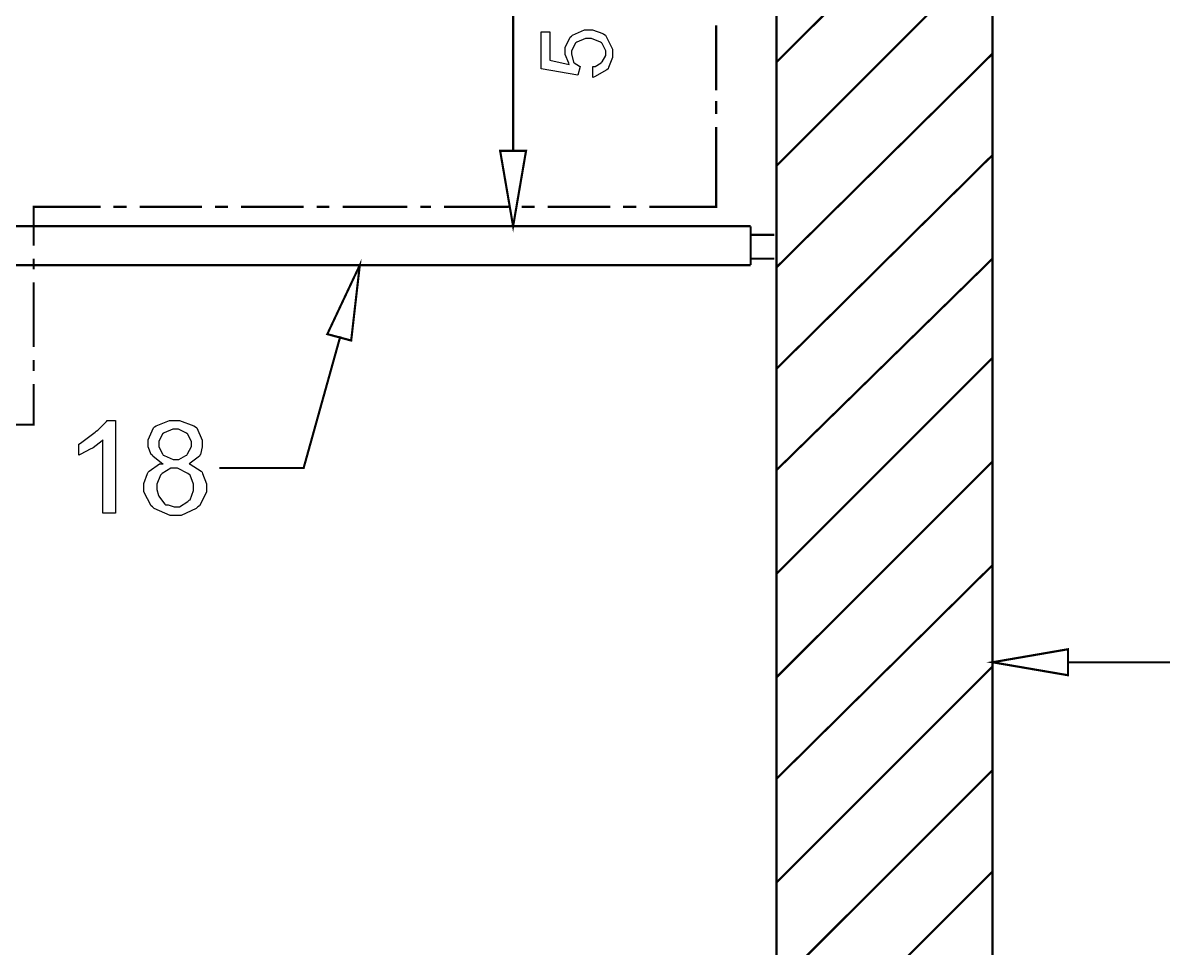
# Model space of a CAD drawing. Extents: x 0 to 210, y 0 to 297.
# Drawn here: x 138.51 to 160.91, y 209.2 to 227.38 of the extents above; entities that cross this region are included whole.
import ezdxf

# ---------------------------------------------------------------- set-up
doc = ezdxf.new("R2010")
doc.units = 0
doc.header["$MEASUREMENT"] = 0
for name, color, linetype in [('C00-00-00-BLACK', 7, 'Continuous'), ('C00-7E-FF', 150, 'Continuous'), ('CFF-7E-00', 30, 'Continuous')]:
    doc.layers.add(name, color=color, linetype=linetype)

msp = doc.modelspace()

# ---------------------------------------------------------------- linework, layer by layer
at = {"layer": 'C00-00-00-BLACK', "const_width": 0.0423}
for points in [[(157.557, 197.017), (157.557, 264.626)], [(153.315, 201.213), (153.315, 260.387)], [(153.315, 226.602), (157.557, 230.841)], [(153.315, 224.568), (157.557, 228.807)], [(152.13, 226.052), (152.13, 227.325)], [(153.315, 222.575), (157.557, 226.771)], [(152.13, 225.586), (152.13, 225.84)], [(150.815, 223.763), (152.13, 223.763), (152.13, 225.333)], [(153.315, 220.582), (157.557, 224.78)], [(138.726, 223.001), (138.726, 223.763), (140.042, 223.763)], [(140.295, 223.763), (140.552, 223.763)], [(140.807, 223.763), (142.036, 223.763)], [(142.291, 223.763), (142.544, 223.763)], [(142.798, 223.763), (144.029, 223.763)], [(144.282, 223.763), (144.537, 223.763)], [(144.793, 223.763), (146.064, 223.763)], [(146.32, 223.763), (146.531, 223.763)], [(146.786, 223.763), (148.058, 223.763)], [(148.313, 223.763), (148.566, 223.763)], [(148.82, 223.763), (150.05, 223.763)], [(150.304, 223.763), (150.562, 223.763)], [(124.86, 223.383), (152.808, 223.383)], [(152.808, 223.383), (152.808, 222.618)], [(152.808, 223.213), (153.274, 223.213)], [(152.808, 222.618), (124.86, 222.618)], [(138.726, 222.533), (138.726, 222.745)], [(152.808, 222.745), (153.274, 222.745)], [(153.315, 218.591), (157.557, 222.745)], [(138.726, 221.01), (138.726, 222.279)], [(153.315, 216.556), (157.557, 220.795)], [(138.726, 220.541), (138.726, 220.752)], [(137.583, 219.483), (138.726, 219.483), (138.726, 220.286)], [(153.315, 214.522), (157.557, 218.761)], [(153.315, 212.529), (157.557, 216.726)], [(153.315, 210.494), (157.557, 214.733)], [(157.557, 212.955), (157.557, 209.732)], [(153.315, 208.46), (157.557, 212.699)], [(153.315, 206.467), (157.557, 210.706)]]:
    msp.add_lwpolyline(points, dxfattribs=at)
at = {"layer": 'C00-7E-FF', "const_width": 0.0423}
for points in [[(148.143, 232.283), (148.143, 224.864)], [(146.997, 223.383), (148.609, 223.383)], [(144.75, 221.221), (144.029, 218.633), (142.375, 218.633)], [(157.557, 212.487), (157.557, 215.328)], [(159.041, 214.818), (168.119, 214.818)]]:
    msp.add_lwpolyline(points, dxfattribs=at)
for points in [[(147.888, 224.864), (148.397, 224.864), (148.143, 223.383), (147.888, 224.864)], [(144.494, 221.263), (145.132, 222.618), (144.963, 221.137), (144.494, 221.263)], [(159.041, 215.074), (159.041, 214.563), (157.557, 214.818), (159.041, 215.074)]]:
    msp.add_lwpolyline(points, close=True, dxfattribs=at)
at = {"layer": 'C00-7E-FF'}
for points in [[(147.888, 224.864), (148.397, 224.864), (148.143, 223.383), (147.888, 224.864)], [(144.494, 221.263), (145.132, 222.618), (144.963, 221.137), (144.494, 221.263)], [(159.041, 215.074), (159.041, 214.563), (157.557, 214.818), (159.041, 215.074)]]:
    msp.add_lwpolyline(points, close=True, dxfattribs=at)
at = {"layer": 'CFF-7E-00'}
for points in [[(149.711, 226.306), (149.711, 226.518), (149.753, 226.518), (149.87, 226.592), (149.881, 226.602), (149.891, 226.613), (149.967, 226.733), (149.967, 226.771), (149.967, 226.825), (149.891, 226.974), (149.881, 226.984), (149.859, 226.995), (149.685, 227.07), (149.628, 227.07), (149.564, 227.07), (149.394, 226.995), (149.374, 226.984), (149.363, 226.974), (149.288, 226.822), (149.288, 226.771), (149.288, 226.771), (149.331, 226.602), (149.331, 226.602), (149.341, 226.592), (149.447, 226.529), (149.458, 226.518), (149.415, 226.348), (148.693, 226.475), (148.693, 227.197), (148.863, 227.197), (148.863, 226.645), (149.246, 226.561), (149.235, 226.582), (149.162, 226.756), (149.162, 226.814), (149.162, 226.89), (149.266, 227.093), (149.288, 227.113), (149.309, 227.135), (149.547, 227.24), (149.628, 227.24), (149.701, 227.24), (149.902, 227.167), (149.924, 227.156), (149.955, 227.135), (150.093, 226.862), (150.093, 226.771), (150.093, 226.698), (150.017, 226.497), (150.008, 226.475), (149.986, 226.454), (149.743, 226.316), (149.711, 226.306)], [(140.338, 217.744), (140.083, 217.744), (140.083, 219.186), (140.072, 219.166), (139.893, 219.028), (139.872, 219.017), (139.85, 219.008), (139.638, 218.899), (139.617, 218.888), (139.617, 219.101), (139.649, 219.123), (139.934, 219.335), (139.956, 219.356), (139.988, 219.378), (140.158, 219.546), (140.168, 219.567), (140.338, 219.567), (140.338, 217.744)], [(141.271, 218.718), (141.239, 218.729), (141.07, 218.867), (141.06, 218.888), (141.038, 218.899), (140.975, 219.052), (140.975, 219.101), (140.975, 219.186), (141.081, 219.42), (141.103, 219.44), (141.134, 219.462), (141.395, 219.567), (141.483, 219.567), (141.589, 219.567), (141.876, 219.462), (141.909, 219.44), (141.93, 219.42), (142.036, 219.181), (142.036, 219.101), (142.036, 219.049), (142.004, 218.899), (141.994, 218.888), (141.984, 218.867), (141.8, 218.729), (141.78, 218.718), (141.8, 218.708), (142.014, 218.571), (142.036, 218.549), (142.045, 218.528), (142.121, 218.321), (142.121, 218.252), (142.121, 218.157), (141.984, 217.892), (141.952, 217.871), (141.92, 217.839), (141.624, 217.702), (141.526, 217.702), (141.409, 217.702), (141.092, 217.839), (141.06, 217.871), (141.038, 217.892), (140.891, 218.163), (140.891, 218.252), (140.891, 218.327), (140.964, 218.528), (140.975, 218.549), (140.995, 218.571), (141.202, 218.718), (141.271, 218.718)], [(141.187, 219.101), (141.187, 219.049), (141.26, 218.91), (141.271, 218.888), (141.292, 218.878), (141.467, 218.802), (141.526, 218.802), (141.578, 218.802), (141.715, 218.878), (141.737, 218.888), (141.746, 218.91), (141.825, 219.054), (141.825, 219.101), (141.825, 219.155), (141.746, 219.304), (141.737, 219.313), (141.715, 219.324), (141.573, 219.397), (141.526, 219.397), (141.461, 219.397), (141.292, 219.324), (141.271, 219.313), (141.26, 219.304), (141.187, 219.152), (141.187, 219.101)], [(141.144, 218.252), (141.144, 218.211), (141.176, 218.094), (141.187, 218.083), (141.196, 218.062), (141.303, 217.924), (141.314, 217.913), (141.366, 217.913), (141.486, 217.871), (141.526, 217.871), (141.589, 217.871), (141.757, 217.978), (141.78, 217.999), (141.8, 218.01), (141.866, 218.192), (141.866, 218.252), (141.866, 218.316), (141.8, 218.496), (141.78, 218.506), (141.757, 218.528), (141.551, 218.633), (141.483, 218.633), (141.42, 218.633), (141.25, 218.528), (141.23, 218.506), (141.219, 218.496), (141.144, 218.314), (141.144, 218.252)]]:
    msp.add_lwpolyline(points, close=True, dxfattribs=at)

doc.saveas('drawing.dxf')
